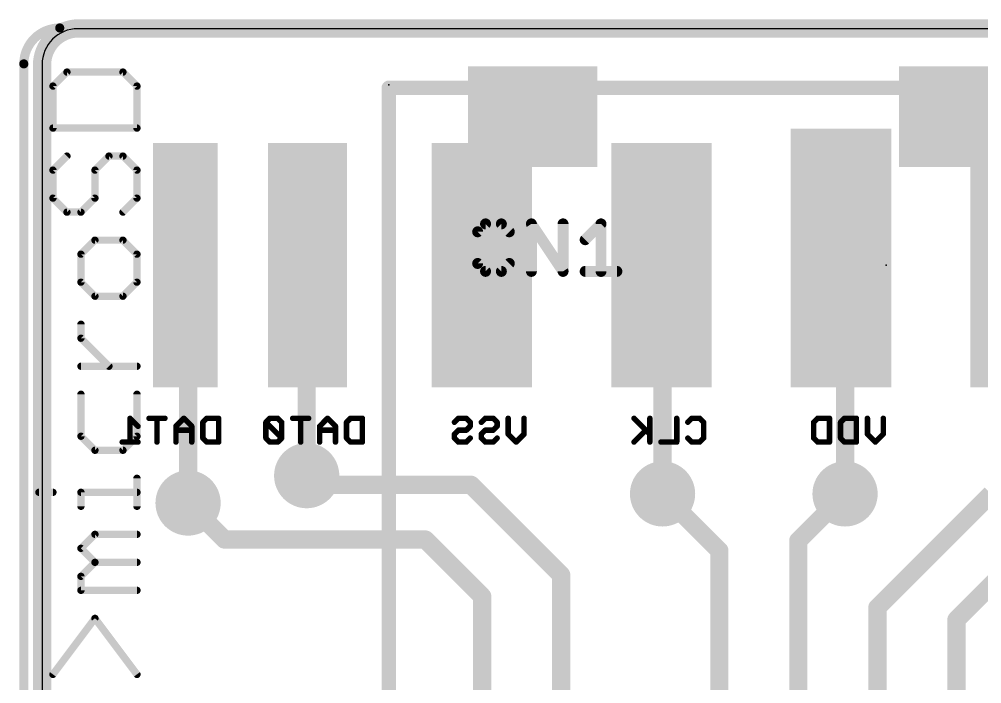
# Model space of a CAD drawing. Extents: x -0.1 to 24.1, y -0.3 to 31.9.
# Drawn here: x -0.06 to 13.33, y 22.63 to 31.88 of the extents above; entities that cross this region are included whole.
import ezdxf

# ---------------------------------------------------------------- set-up
doc = ezdxf.new("R2010")
doc.units = 0
for name, color, linetype in [('1', 12, 'CONTINUOUS'), ('16', 132, 'CONTINUOUS'), ('18', 110, 'CONTINUOUS'), ('20', 53, 'CONTINUOUS'), ('21', 253, 'CONTINUOUS'), ('23', 53, 'CONTINUOUS'), ('24', 53, 'CONTINUOUS'), ('25', 253, 'CONTINUOUS'), ('51', 253, 'CONTINUOUS'), ('52', 253, 'CONTINUOUS')]:
    doc.layers.add(name, color=color, linetype=linetype)

# ---------------------------------------------------------------- blocks, each defined once
blk = doc.blocks.new('RECT')
blk.add_solid([(-0.5, -0.5), (0.5, -0.5), (-0.5, 0.5), (0.5, 0.5)])
blk = doc.blocks.new('ROUNDV')
at = {"const_width": 0.5}
blk.add_lwpolyline([(0, -0.25, 1), (0, 0.25, 1), (0, -0.25)], format="xyb", dxfattribs=at)

msp = doc.modelspace()

# ---------------------------------------------------------------- linework, layer by layer
at = {"layer": '1', "const_width": 0.254}
for points in [[(4.064, 25.4), (3.937, 25.527)], [(6.223, 25.4), (4.064, 25.4)], [(7.48, 24.143), (6.223, 25.4)], [(9.68, 24.483), (8.89, 25.273)], [(10.78, 24.623), (11.43, 25.273)], [(11.88, 23.691), (13.462, 25.273)], [(2.794, 24.638), (2.286, 25.146)], [(5.588, 24.638), (2.794, 24.638)], [(6.38, 23.846), (5.588, 24.638)], [(10.78, 19.9226), (10.78, 24.623)], [(9.68, 20.3226), (9.68, 24.483)], [(12.98, 23.521), (13.716, 24.257)], [(7.48, 20.3226), (7.48, 24.143)], [(6.38, 20.3226), (6.38, 23.846)], [(11.88, 20.3226), (11.88, 23.691)], [(12.98, 20.7226), (12.98, 23.521)]]:
    msp.add_lwpolyline(points, dxfattribs=at)
at = {"layer": '1', "const_width": 0.127}
for points in [[(3.9819, 25.5719, 1), (3.8921, 25.4821)], [(4.064, 25.4635, 1), (4.064, 25.3365)], [(4.0191, 25.3551, 1), (4.1089, 25.4449)], [(6.2679, 25.4449, 1), (6.1781, 25.3551)], [(6.223, 25.3365, 1), (6.223, 25.4635)], [(8.9349, 25.3179, 1), (8.8451, 25.2281)], [(11.4749, 25.2281, 1), (11.3851, 25.3179)], [(2.3309, 25.1909, 1), (2.2411, 25.1011)], [(2.794, 24.7015, 1), (2.794, 24.5745)], [(2.7491, 24.5931, 1), (2.8389, 24.6829)], [(5.6329, 24.6829, 1), (5.5431, 24.5931)], [(5.588, 24.5745, 1), (5.588, 24.7015)], [(10.8435, 24.623, 1), (10.7165, 24.623)], [(10.7351, 24.6679, 1), (10.8249, 24.5781)], [(9.7435, 24.483, 1), (9.6165, 24.483)], [(9.6351, 24.4381, 1), (9.7249, 24.5279)], [(7.5435, 24.143, 1), (7.4165, 24.143)], [(7.4351, 24.0981, 1), (7.5249, 24.1879)], [(6.4435, 23.846, 1), (6.3165, 23.846)], [(6.3351, 23.8011, 1), (6.4249, 23.8909)], [(11.9435, 23.691, 1), (11.8165, 23.691)], [(11.8351, 23.7359, 1), (11.9249, 23.6461)], [(13.0435, 23.521, 1), (12.9165, 23.521)], [(12.9351, 23.5659, 1), (13.0249, 23.4761)]]:
    msp.add_lwpolyline(points, format="xyb", dxfattribs=at)
at = {"layer": '16'}
for points, const_width in [([(0.762, 31.75, 0.4142), (0.254, 31.242)], 0.254), ([(0.762, 31.8135, 1), (0.762, 31.6865)], 0.127), ([(0.762, 31.6865, 1), (0.762, 31.8135)], 0.127), ([(0.3175, 31.242, 1), (0.1905, 31.242)], 0.127), ([(0.1905, 31.242, 1), (0.3175, 31.242)], 0.127), ([(11.4199, 28.6009, 1), (11.3301, 28.5111)], 0.127), ([(2.2949, 28.5009, 1), (2.2051, 28.4111)], 0.127), ([(2.3495, 28.42, 1), (2.2225, 28.42)], 0.127), ([(4.0005, 28.443, 1), (3.8735, 28.443)], 0.127), ([(3.8921, 28.4879, 1), (3.9819, 28.3981)], 0.127), ([(3.9949, 28.4111, 1), (3.9051, 28.5009)], 0.127), ([(8.9199, 28.5009, 1), (8.8301, 28.4111)], 0.127), ([(8.9535, 28.441, 1), (8.8265, 28.441)], 0.127), ([(8.8451, 28.3961, 1), (8.9349, 28.4859)], 0.127), ([(11.4935, 28.501, 1), (11.3665, 28.501)], 0.127), ([(11.3851, 28.4561, 1), (11.4749, 28.5459)], 0.127), ([(2.2411, 28.3751, 1), (2.3309, 28.4649)], 0.127), ([(3.8735, 25.527, 1), (4.0005, 25.527)], 0.127), ([(8.8265, 25.273, 1), (8.9535, 25.273)], 0.127), ([(11.3665, 25.273, 1), (11.4935, 25.273)], 0.127), ([(2.2225, 25.146, 1), (2.3495, 25.146)], 0.127)]:
    msp.add_lwpolyline(points, format="xyb", dxfattribs=dict(at, const_width=const_width))
at = {"layer": '16', "const_width": 0.254}
for points in [[(20.066, 31.75), (0.762, 31.75)], [(0.254, 31.242), (0.254, 15.113)], [(11.43, 28.501), (11.375, 28.556)], [(2.286, 28.42), (2.25, 28.456)], [(2.286, 25.146), (2.286, 28.42)], [(3.937, 28.443), (3.95, 28.456)], [(3.937, 25.527), (3.937, 28.443)], [(8.89, 28.441), (8.875, 28.456)], [(8.89, 25.273), (8.89, 28.441)], [(11.43, 25.273), (11.43, 28.501)]]:
    msp.add_lwpolyline(points, dxfattribs=at)
at = {"layer": '20'}
for p, q in [((20, 31.746), (0.754, 31.746)), ((0.254, 31.246), (0.254, 15.0586))]:
    msp.add_line(p, q, dxfattribs=at)
msp.add_arc((0.754, 31.246), 0.5, 90, 180, dxfattribs=at)
at = {"layer": '21'}
for points, const_width in [([(0.6003, 31.1421), (0.4054, 30.9472)], 0.1016), ([(1.3799, 31.1421), (0.6003, 31.1421)], 0.1016), ([(1.5748, 30.9472), (1.3799, 31.1421)], 0.1016), ([(0.4054, 30.9472), (0.4054, 30.3625)], 0.1016), ([(1.5748, 30.3625), (1.5748, 30.9472)], 0.1016), ([(5.08, 30.9226), (5.08, 19.0626)], 0.2032), ([(5.872, 30.9226), (5.08, 30.9226)], 0.2032), ([(11.714, 30.9226), (8.382, 30.9226)], 0.2032), ([(0.4054, 30.3625), (1.5748, 30.3625)], 0.1016), ([(0.6003, 29.9727), (0.4054, 29.7778)], 0.1016), ([(0.9901, 29.7778), (1.185, 29.9727)], 0.1016), ([(1.185, 29.9727), (1.3799, 29.9727)], 0.1016), ([(1.3799, 29.9727), (1.5748, 29.7778)], 0.1016), ([(0.4054, 29.7778), (0.4054, 29.388)], 0.1016), ([(0.9901, 29.388), (0.9901, 29.7778)], 0.1016), ([(1.5748, 29.7778), (1.5748, 29.388)], 0.1016), ([(0.4054, 29.388), (0.6003, 29.1931)], 0.1016), ([(0.7952, 29.1931), (0.9901, 29.388)], 0.1016), ([(1.5748, 29.388), (1.3799, 29.1931)], 0.1016), ([(0.6003, 29.1931), (0.7952, 29.1931)], 0.1016), ([(0.9901, 28.8033), (0.7952, 28.6084)], 0.1016), ([(1.3799, 28.8033), (0.9901, 28.8033)], 0.1016), ([(1.5748, 28.6084), (1.3799, 28.8033)], 0.1016), ([(0.7952, 28.6084), (0.7952, 28.2186)], 0.1016), ([(1.5748, 28.2186), (1.5748, 28.6084)], 0.1016), ([(0.7952, 28.2186), (0.9901, 28.0237)], 0.1016), ([(1.3799, 28.0237), (1.5748, 28.2186)], 0.1016), ([(0.9901, 28.0237), (1.3799, 28.0237)], 0.1016), ([(0.7952, 27.439), (0.7952, 27.6339)], 0.1016), ([(1.185, 27.0492), (0.7952, 27.439)], 0.1016), ([(1.5748, 27.0492), (0.7952, 27.0492)], 0.1016), ([(0.7952, 26.6594), (0.7952, 26.0747)], 0.1016), ([(1.5748, 26.0747), (1.5748, 26.6594)], 0.1016), ([(0.7952, 26.0747), (0.9901, 25.8798)], 0.1016), ([(1.3799, 25.8798), (1.5748, 26.0747)], 0.1016), ([(0.9901, 25.8798), (1.3799, 25.8798)], 0.1016), ([(1.5748, 25.1002), (1.5748, 25.49)], 0.1016), ([(0.2105, 25.2951), (0.4054, 25.2951)], 0.1016), ([(0.7952, 25.1002), (0.7952, 25.2951)], 0.1016), ([(0.7952, 25.2951), (1.5748, 25.2951)], 0.1016), ([(0.7952, 24.5155), (0.9901, 24.7104)], 0.1016), ([(0.9901, 24.7104), (1.5748, 24.7104)], 0.1016), ([(0.9901, 24.3206), (0.7952, 24.5155)], 0.1016), ([(0.7952, 24.1257), (0.9901, 24.3206)], 0.1016), ([(0.9901, 24.3206), (1.5748, 24.3206)], 0.1016), ([(0.7952, 23.9308), (0.7952, 24.1257)], 0.1016), ([(1.5748, 23.9308), (0.7952, 23.9308)], 0.1016), ([(0.4054, 22.7614), (0.9901, 23.541)], 0.1016), ([(0.9901, 23.541), (1.5748, 22.7614)], 0.1016)]:
    msp.add_lwpolyline(points, dxfattribs=dict(at, const_width=const_width))
for points, const_width in [([(0.6003, 31.1675, 1), (0.6003, 31.1167)], 0.0508), ([(0.6183, 31.1241, 1), (0.5823, 31.16)], 0.0508), ([(1.3979, 31.16, 1), (1.3619, 31.1241)], 0.0508), ([(1.3799, 31.1167, 1), (1.3799, 31.1675)], 0.0508), ([(0.4308, 30.9472, 1), (0.38, 30.9472)], 0.0508), ([(0.3874, 30.9651, 1), (0.4234, 30.9292)], 0.0508), ([(1.6002, 30.9472, 1), (1.5494, 30.9472)], 0.0508), ([(1.5568, 30.9292, 1), (1.5928, 30.9651)], 0.0508), ([(5.1308, 30.9226, 1), (5.0292, 30.9226)], 0.1016), ([(5.08, 30.9734, 1), (5.08, 30.8718)], 0.1016), ([(5.872, 30.8718, 1), (5.872, 30.9734)], 0.1016), ([(8.382, 30.9734, 1), (8.382, 30.8718)], 0.1016), ([(11.714, 30.8718, 1), (11.714, 30.9734)], 0.1016), ([(0.4054, 30.3879, 1), (0.4054, 30.3371)], 0.0508), ([(1.5748, 30.3371, 1), (1.5748, 30.3879)], 0.0508), ([(0.38, 30.3625, 1), (0.4308, 30.3625)], 0.0508), ([(1.5494, 30.3625, 1), (1.6002, 30.3625)], 0.0508), ([(0.6183, 29.9547, 1), (0.5823, 29.9906)], 0.0508), ([(1.185, 29.9981, 1), (1.185, 29.9473)], 0.0508), ([(1.203, 29.9547, 1), (1.167, 29.9906)], 0.0508), ([(1.3979, 29.9906, 1), (1.3619, 29.9547)], 0.0508), ([(1.3799, 29.9473, 1), (1.3799, 29.9981)], 0.0508), ([(0.4308, 29.7778, 1), (0.38, 29.7778)], 0.0508), ([(0.3874, 29.7957, 1), (0.4234, 29.7598)], 0.0508), ([(1.0155, 29.7778, 1), (0.9647, 29.7778)], 0.0508), ([(0.9721, 29.7957, 1), (1.0081, 29.7598)], 0.0508), ([(1.6002, 29.7778, 1), (1.5494, 29.7778)], 0.0508), ([(1.5568, 29.7598, 1), (1.5928, 29.7957)], 0.0508), ([(0.4234, 29.4059, 1), (0.3874, 29.37)], 0.0508), ([(0.38, 29.388, 1), (0.4308, 29.388)], 0.0508), ([(0.9647, 29.388, 1), (1.0155, 29.388)], 0.0508), ([(1.0081, 29.37, 1), (0.9721, 29.4059)], 0.0508), ([(1.5494, 29.388, 1), (1.6002, 29.388)], 0.0508), ([(1.5928, 29.37, 1), (1.5568, 29.4059)], 0.0508), ([(0.6003, 29.2185, 1), (0.6003, 29.1677)], 0.0508), ([(0.5823, 29.1751, 1), (0.6183, 29.211)], 0.0508), ([(0.7772, 29.211, 1), (0.8132, 29.1751)], 0.0508), ([(0.7952, 29.1677, 1), (0.7952, 29.2185)], 0.0508), ([(1.3619, 29.211, 1), (1.3979, 29.1751)], 0.0508), ([(0.9901, 28.8287, 1), (0.9901, 28.7779)], 0.0508), ([(1.0081, 28.7853, 1), (0.9721, 28.8212)], 0.0508), ([(1.3979, 28.8212, 1), (1.3619, 28.7853)], 0.0508), ([(1.3799, 28.7779, 1), (1.3799, 28.8287)], 0.0508), ([(0.8206, 28.6084, 1), (0.7698, 28.6084)], 0.0508), ([(0.7772, 28.6263, 1), (0.8132, 28.5904)], 0.0508), ([(1.6002, 28.6084, 1), (1.5494, 28.6084)], 0.0508), ([(1.5568, 28.5904, 1), (1.5928, 28.6263)], 0.0508), ([(0.8132, 28.2365, 1), (0.7772, 28.2006)], 0.0508), ([(1.5928, 28.2006, 1), (1.5568, 28.2365)], 0.0508), ([(0.7698, 28.2186, 1), (0.8206, 28.2186)], 0.0508), ([(1.5494, 28.2186, 1), (1.6002, 28.2186)], 0.0508), ([(0.9901, 28.0491, 1), (0.9901, 27.9983)], 0.0508), ([(0.9721, 28.0057, 1), (1.0081, 28.0416)], 0.0508), ([(1.3619, 28.0416, 1), (1.3979, 28.0057)], 0.0508), ([(1.3799, 27.9983, 1), (1.3799, 28.0491)], 0.0508), ([(0.8206, 27.6339, 1), (0.7698, 27.6339)], 0.0508), ([(0.8132, 27.4569, 1), (0.7772, 27.421)], 0.0508), ([(0.7698, 27.439, 1), (0.8206, 27.439)], 0.0508), ([(0.7952, 27.0746, 1), (0.7952, 27.0238)], 0.0508), ([(1.167, 27.0312, 1), (1.203, 27.0671)], 0.0508), ([(1.5748, 27.0238, 1), (1.5748, 27.0746)], 0.0508), ([(0.8206, 26.6594, 1), (0.7698, 26.6594)], 0.0508), ([(1.6002, 26.6594, 1), (1.5494, 26.6594)], 0.0508), ([(0.8132, 26.0926, 1), (0.7772, 26.0567)], 0.0508), ([(1.5928, 26.0567, 1), (1.5568, 26.0926)], 0.0508), ([(0.7698, 26.0747, 1), (0.8206, 26.0747)], 0.0508), ([(1.5494, 26.0747, 1), (1.6002, 26.0747)], 0.0508), ([(0.9901, 25.9052, 1), (0.9901, 25.8544)], 0.0508), ([(0.9721, 25.8618, 1), (1.0081, 25.8977)], 0.0508), ([(1.3619, 25.8977, 1), (1.3979, 25.8618)], 0.0508), ([(1.3799, 25.8544, 1), (1.3799, 25.9052)], 0.0508), ([(1.6002, 25.49, 1), (1.5494, 25.49)], 0.0508), ([(0.2105, 25.3205, 1), (0.2105, 25.2697)], 0.0508), ([(0.4054, 25.2697, 1), (0.4054, 25.3205)], 0.0508), ([(0.8206, 25.2951, 1), (0.7698, 25.2951)], 0.0508), ([(0.7952, 25.3205, 1), (0.7952, 25.2697)], 0.0508), ([(1.5748, 25.2697, 1), (1.5748, 25.3205)], 0.0508), ([(0.7698, 25.1002, 1), (0.8206, 25.1002)], 0.0508), ([(1.5494, 25.1002, 1), (1.6002, 25.1002)], 0.0508), ([(0.9901, 24.7358, 1), (0.9901, 24.685)], 0.0508), ([(1.0081, 24.6924, 1), (0.9721, 24.7283)], 0.0508), ([(1.5748, 24.685, 1), (1.5748, 24.7358)], 0.0508), ([(0.8132, 24.5334, 1), (0.7772, 24.4975)], 0.0508), ([(0.7772, 24.5334, 1), (0.8132, 24.4975)], 0.0508), ([(0.9901, 24.346, 1), (0.9901, 24.2952)], 0.0508), ([(1.0081, 24.3026, 1), (0.9721, 24.3385)], 0.0508), ([(0.9721, 24.3026, 1), (1.0081, 24.3385)], 0.0508), ([(1.5748, 24.2952, 1), (1.5748, 24.346)], 0.0508), ([(0.8206, 24.1257, 1), (0.7698, 24.1257)], 0.0508), ([(0.7772, 24.1436, 1), (0.8132, 24.1077)], 0.0508), ([(0.7952, 23.9562, 1), (0.7952, 23.9054)], 0.0508), ([(1.5748, 23.9054, 1), (1.5748, 23.9562)], 0.0508), ([(0.7698, 23.9308, 1), (0.8206, 23.9308)], 0.0508), ([(1.0104, 23.5562, 1), (0.9698, 23.5257)], 0.0508), ([(1.0104, 23.5257, 1), (0.9698, 23.5562)], 0.0508), ([(0.3851, 22.7766, 1), (0.4257, 22.7462)], 0.0508), ([(1.5545, 22.7462, 1), (1.5951, 22.7766)], 0.0508)]:
    msp.add_lwpolyline(points, format="xyb", dxfattribs=dict(at, const_width=const_width))
at = {"layer": '23'}
msp.add_point((5.08, 30.9626), dxfattribs=at)
at = {"layer": '24'}
msp.add_point((12, 28.456), dxfattribs=at)
at = {"layer": '25', "const_width": 0.1524}
for points in [[(6.4264, 29.0298), (6.3162, 28.9196)], [(6.6467, 29.0298), (6.4264, 29.0298)], [(6.7568, 28.9196), (6.6467, 29.0298)], [(7.0646, 28.3688), (7.0646, 29.0298)], [(7.0646, 29.0298), (7.5053, 28.3688)], [(7.5053, 28.3688), (7.5053, 29.0298)], [(7.813, 28.8094), (8.0334, 29.0298)], [(8.0334, 29.0298), (8.0334, 28.3688)], [(6.3162, 28.9196), (6.3162, 28.479)], [(6.3162, 28.479), (6.4264, 28.3688)], [(6.6467, 28.3688), (6.7568, 28.479)], [(6.4264, 28.3688), (6.6467, 28.3688)], [(7.813, 28.3688), (8.2537, 28.3688)]]:
    msp.add_lwpolyline(points, dxfattribs=at)
at = {"layer": '25', "const_width": 0.0762}
for points in [[(6.4264, 29.0679, 1), (6.4264, 28.9917)], [(6.4533, 29.0028, 1), (6.3994, 29.0567)], [(6.6736, 29.0567, 1), (6.6197, 29.0028)], [(6.6467, 28.9917, 1), (6.6467, 29.0679)], [(7.1027, 29.0298, 1), (7.0265, 29.0298)], [(7.0963, 29.0509, 1), (7.0329, 29.0086)], [(7.5434, 29.0298, 1), (7.4672, 29.0298)], [(8.0715, 29.0298, 1), (7.9953, 29.0298)], [(8.0603, 29.0028, 1), (8.0064, 29.0567)], [(6.3543, 28.9196, 1), (6.2781, 28.9196)], [(6.2893, 28.9465, 1), (6.3431, 28.8927)], [(6.7299, 28.8927, 1), (6.7838, 28.9465)], [(7.7861, 28.8364, 1), (7.84, 28.7825)], [(6.3431, 28.5059, 1), (6.2893, 28.452)], [(6.7838, 28.452, 1), (6.7299, 28.5059)], [(6.2781, 28.479, 1), (6.3543, 28.479)], [(6.4264, 28.4069, 1), (6.4264, 28.3307)], [(6.3994, 28.3419, 1), (6.4533, 28.3957)], [(6.6197, 28.3957, 1), (6.6736, 28.3419)], [(6.6467, 28.3307, 1), (6.6467, 28.4069)], [(7.0265, 28.3688, 1), (7.1027, 28.3688)], [(7.4672, 28.3688, 1), (7.5434, 28.3688)], [(7.4736, 28.3477, 1), (7.537, 28.3899)], [(7.813, 28.4069, 1), (7.813, 28.3307)], [(7.9953, 28.3688, 1), (8.0715, 28.3688)], [(8.2537, 28.3307, 1), (8.2537, 28.4069)]]:
    msp.add_lwpolyline(points, format="xyb", dxfattribs=at)
at = {"layer": '51', "const_width": 0.2032}
msp.add_lwpolyline([(19.08, 30.9226), (5.08, 30.9226)], dxfattribs=at)
at = {"layer": '51', "const_width": 0.1016}
msp.add_lwpolyline([(5.08, 30.9734, 1), (5.08, 30.8718)], format="xyb", dxfattribs=at)
at = {"layer": '52'}
for points, const_width in [([(0.5, 31.756, 0.4142), (0, 31.256)], 0.127), ([(0.5, 31.7877, 1), (0.5, 31.7243)], 0.0635), ([(0.5, 31.7243, 1), (0.5, 31.7877)], 0.0635), ([(0.0318, 31.256, 1), (-0.0318, 31.256)], 0.0635), ([(-0.0318, 31.256, 1), (0.0318, 31.256)], 0.0635), ([(1.4926, 26.3381, 1), (1.4657, 26.3111)], 0.0381), ([(1.4982, 26.3246, 1), (1.4601, 26.3246)], 0.0381), ([(1.7432, 26.3436, 1), (1.7432, 26.3055)], 0.0381), ([(1.8724, 26.3246, 1), (1.8343, 26.3246)], 0.0381), ([(1.9635, 26.3055, 1), (1.9635, 26.3436)], 0.0381), ([(2.241, 26.3381, 1), (2.2141, 26.3111)], 0.0381), ([(2.241, 26.3111, 1), (2.2141, 26.3381)], 0.0381), ([(2.5106, 26.2695, 1), (2.4725, 26.2695)], 0.0381), ([(2.4781, 26.283, 1), (2.5051, 26.256)], 0.0381), ([(2.5467, 26.3436, 1), (2.5467, 26.3055)], 0.0381), ([(2.5601, 26.3111, 1), (2.5332, 26.3381)], 0.0381), ([(2.7309, 26.3246, 1), (2.6928, 26.3246)], 0.0381), ([(2.7119, 26.3055, 1), (2.7119, 26.3436)], 0.0381), ([(3.388, 26.2695, 1), (3.3499, 26.2695)], 0.0381), ([(3.3824, 26.283, 1), (3.3555, 26.256)], 0.0381), ([(3.3555, 26.283, 1), (3.3824, 26.256)], 0.0381), ([(3.424, 26.3436, 1), (3.424, 26.3055)], 0.0381), ([(3.4375, 26.3111, 1), (3.4106, 26.3381)], 0.0381), ([(3.5477, 26.3381, 1), (3.5207, 26.3111)], 0.0381), ([(3.5342, 26.3055, 1), (3.5342, 26.3436)], 0.0381), ([(3.6083, 26.2695, 1), (3.5702, 26.2695)], 0.0381), ([(3.5758, 26.256, 1), (3.6028, 26.283)], 0.0381), ([(3.7432, 26.3436, 1), (3.7432, 26.3055)], 0.0381), ([(3.8724, 26.3246, 1), (3.8343, 26.3246)], 0.0381), ([(3.9635, 26.3055, 1), (3.9635, 26.3436)], 0.0381), ([(4.241, 26.3381, 1), (4.2141, 26.3111)], 0.0381), ([(4.241, 26.3111, 1), (4.2141, 26.3381)], 0.0381), ([(4.5106, 26.2695, 1), (4.4725, 26.2695)], 0.0381), ([(4.4781, 26.283, 1), (4.5051, 26.256)], 0.0381), ([(4.5467, 26.3436, 1), (4.5467, 26.3055)], 0.0381), ([(4.5601, 26.3111, 1), (4.5332, 26.3381)], 0.0381), ([(4.7309, 26.3246, 1), (4.6928, 26.3246)], 0.0381), ([(4.7119, 26.3055, 1), (4.7119, 26.3436)], 0.0381), ([(5.9797, 26.283, 1), (6.0066, 26.256)], 0.0381), ([(6.0482, 26.3436, 1), (6.0482, 26.3055)], 0.0381), ([(6.0617, 26.3111, 1), (6.0348, 26.3381)], 0.0381), ([(6.1719, 26.3381, 1), (6.1449, 26.3111)], 0.0381), ([(6.1584, 26.3055, 1), (6.1584, 26.3436)], 0.0381), ([(6.2325, 26.2695, 1), (6.1944, 26.2695)], 0.0381), ([(6.2, 26.256, 1), (6.227, 26.283)], 0.0381), ([(6.3539, 26.283, 1), (6.3808, 26.256)], 0.0381), ([(6.4225, 26.3436, 1), (6.4225, 26.3055)], 0.0381), ([(6.4359, 26.3111, 1), (6.409, 26.3381)], 0.0381), ([(6.5461, 26.3381, 1), (6.5191, 26.3111)], 0.0381), ([(6.5326, 26.3055, 1), (6.5326, 26.3436)], 0.0381), ([(6.6067, 26.2695, 1), (6.5686, 26.2695)], 0.0381), ([(6.5742, 26.256, 1), (6.6012, 26.283)], 0.0381), ([(6.7606, 26.3246, 1), (6.7225, 26.3246)], 0.0381), ([(6.9809, 26.3246, 1), (6.9428, 26.3246)], 0.0381), ([(8.5066, 26.3381, 1), (8.4797, 26.3111)], 0.0381), ([(8.7325, 26.3246, 1), (8.6944, 26.3246)], 0.0381), ([(9.1067, 26.3246, 1), (9.0686, 26.3246)], 0.0381), ([(9.2281, 26.283, 1), (9.2551, 26.256)], 0.0381), ([(9.2967, 26.3436, 1), (9.2967, 26.3055)], 0.0381), ([(9.3101, 26.3111, 1), (9.2832, 26.3381)], 0.0381), ([(9.4203, 26.3381, 1), (9.3934, 26.3111)], 0.0381), ([(9.4068, 26.3055, 1), (9.4068, 26.3436)], 0.0381), ([(9.4809, 26.2695, 1), (9.4428, 26.2695)], 0.0381), ([(9.4484, 26.256, 1), (9.4754, 26.283)], 0.0381), ([(11.0122, 26.2695, 1), (10.9741, 26.2695)], 0.0381), ([(10.9797, 26.283, 1), (11.0066, 26.256)], 0.0381), ([(11.0482, 26.3436, 1), (11.0482, 26.3055)], 0.0381), ([(11.0617, 26.3111, 1), (11.0348, 26.3381)], 0.0381), ([(11.2325, 26.3246, 1), (11.1944, 26.3246)], 0.0381), ([(11.2135, 26.3055, 1), (11.2135, 26.3436)], 0.0381), ([(11.3539, 26.283, 1), (11.3808, 26.256)], 0.0381), ([(11.3864, 26.2695, 1), (11.3483, 26.2695)], 0.0381), ([(11.4225, 26.3436, 1), (11.4225, 26.3055)], 0.0381), ([(11.4359, 26.3111, 1), (11.409, 26.3381)], 0.0381), ([(11.6067, 26.3246, 1), (11.5686, 26.3246)], 0.0381), ([(11.5877, 26.3055, 1), (11.5877, 26.3436)], 0.0381), ([(11.7606, 26.3246, 1), (11.7225, 26.3246)], 0.0381), ([(11.9809, 26.3246, 1), (11.9428, 26.3246)], 0.0381), ([(1.5758, 26.2009, 1), (1.6028, 26.2279)], 0.0381), ([(2.1039, 26.2279, 1), (2.1308, 26.2009)], 0.0381), ([(2.1364, 26.2144, 1), (2.0983, 26.2144)], 0.0381), ([(2.1174, 26.1784, 1), (2.1174, 26.1403)], 0.0381), ([(2.3567, 26.2144, 1), (2.3186, 26.2144)], 0.0381), ([(2.3242, 26.2009, 1), (2.3512, 26.2279)], 0.0381), ([(2.3377, 26.1403, 1), (2.3377, 26.1784)], 0.0381), ([(4.1039, 26.2279, 1), (4.1308, 26.2009)], 0.0381), ([(4.1364, 26.2144, 1), (4.0983, 26.2144)], 0.0381), ([(4.1174, 26.1784, 1), (4.1174, 26.1403)], 0.0381), ([(4.3567, 26.2144, 1), (4.3186, 26.2144)], 0.0381), ([(4.3242, 26.2009, 1), (4.3512, 26.2279)], 0.0381), ([(4.3377, 26.1403, 1), (4.3377, 26.1784)], 0.0381), ([(6.0122, 26.1043, 1), (5.9741, 26.1043)], 0.0381), ([(5.9797, 26.1177, 1), (6.0066, 26.0908)], 0.0381), ([(6.0482, 26.1784, 1), (6.0482, 26.1403)], 0.0381), ([(6.0617, 26.1459, 1), (6.0348, 26.1728)], 0.0381), ([(6.1449, 26.1728, 1), (6.1719, 26.1459)], 0.0381), ([(6.1584, 26.1403, 1), (6.1584, 26.1784)], 0.0381), ([(6.1944, 26.2144, 1), (6.2325, 26.2144)], 0.0381), ([(6.227, 26.2009, 1), (6.2, 26.2279)], 0.0381), ([(6.3864, 26.1043, 1), (6.3483, 26.1043)], 0.0381), ([(6.3539, 26.1177, 1), (6.3808, 26.0908)], 0.0381), ([(6.4225, 26.1784, 1), (6.4225, 26.1403)], 0.0381), ([(6.4359, 26.1459, 1), (6.409, 26.1728)], 0.0381), ([(6.5191, 26.1728, 1), (6.5461, 26.1459)], 0.0381), ([(6.5326, 26.1403, 1), (6.5326, 26.1784)], 0.0381), ([(6.5686, 26.2144, 1), (6.6067, 26.2144)], 0.0381), ([(6.6012, 26.2009, 1), (6.5742, 26.2279)], 0.0381), ([(6.7551, 26.1177, 1), (6.7281, 26.0908)], 0.0381), ([(6.7225, 26.1043, 1), (6.7606, 26.1043)], 0.0381), ([(6.9428, 26.1043, 1), (6.9809, 26.1043)], 0.0381), ([(6.9754, 26.0908, 1), (6.9484, 26.1177)], 0.0381), ([(8.6719, 26.1459, 1), (8.6449, 26.1728)], 0.0381), ([(8.7, 26.0908, 1), (8.727, 26.1177)], 0.0381), ([(11.7551, 26.1177, 1), (11.7281, 26.0908)], 0.0381), ([(11.7225, 26.1043, 1), (11.7606, 26.1043)], 0.0381), ([(11.9428, 26.1043, 1), (11.9809, 26.1043)], 0.0381), ([(11.9754, 26.0908, 1), (11.9484, 26.1177)], 0.0381), ([(1.369, 26.0131, 1), (1.369, 25.975)], 0.0381), ([(1.4601, 25.9941, 1), (1.4982, 25.9941)], 0.0381), ([(1.5893, 25.975, 1), (1.5893, 26.0131)], 0.0381), ([(1.8343, 25.9941, 1), (1.8724, 25.9941)], 0.0381), ([(2.0983, 25.9941, 1), (2.1364, 25.9941)], 0.0381), ([(2.3186, 25.9941, 1), (2.3567, 25.9941)], 0.0381), ([(2.5051, 26.0626, 1), (2.4781, 26.0357)], 0.0381), ([(2.4725, 26.0492, 1), (2.5106, 26.0492)], 0.0381), ([(2.5467, 26.0131, 1), (2.5467, 25.975)], 0.0381), ([(2.5332, 25.9806, 1), (2.5601, 26.0076)], 0.0381), ([(2.6928, 25.9941, 1), (2.7309, 25.9941)], 0.0381), ([(2.7119, 25.975, 1), (2.7119, 26.0131)], 0.0381), ([(3.3499, 26.0492, 1), (3.388, 26.0492)], 0.0381), ([(3.3824, 26.0626, 1), (3.3555, 26.0357)], 0.0381), ([(3.424, 26.0131, 1), (3.424, 25.975)], 0.0381), ([(3.4106, 25.9806, 1), (3.4375, 26.0076)], 0.0381), ([(3.5207, 26.0076, 1), (3.5477, 25.9806)], 0.0381), ([(3.5342, 25.975, 1), (3.5342, 26.0131)], 0.0381), ([(3.5702, 26.0492, 1), (3.6083, 26.0492)], 0.0381), ([(3.5758, 26.0357, 1), (3.6028, 26.0626)], 0.0381), ([(3.6028, 26.0357, 1), (3.5758, 26.0626)], 0.0381), ([(3.8343, 25.9941, 1), (3.8724, 25.9941)], 0.0381), ([(4.0983, 25.9941, 1), (4.1364, 25.9941)], 0.0381), ([(4.3186, 25.9941, 1), (4.3567, 25.9941)], 0.0381), ([(4.5051, 26.0626, 1), (4.4781, 26.0357)], 0.0381), ([(4.4725, 26.0492, 1), (4.5106, 26.0492)], 0.0381), ([(4.5467, 26.0131, 1), (4.5467, 25.975)], 0.0381), ([(4.5332, 25.9806, 1), (4.5601, 26.0076)], 0.0381), ([(4.6928, 25.9941, 1), (4.7309, 25.9941)], 0.0381), ([(4.7119, 25.975, 1), (4.7119, 26.0131)], 0.0381), ([(5.9741, 26.0492, 1), (6.0122, 26.0492)], 0.0381), ([(6.0066, 26.0626, 1), (5.9797, 26.0357)], 0.0381), ([(6.0482, 26.0131, 1), (6.0482, 25.975)], 0.0381), ([(6.0348, 25.9806, 1), (6.0617, 26.0076)], 0.0381), ([(6.1449, 26.0076, 1), (6.1719, 25.9806)], 0.0381), ([(6.1584, 25.975, 1), (6.1584, 26.0131)], 0.0381), ([(6.227, 26.0357, 1), (6.2, 26.0626)], 0.0381), ([(6.3808, 26.0626, 1), (6.3539, 26.0357)], 0.0381), ([(6.3483, 26.0492, 1), (6.3864, 26.0492)], 0.0381), ([(6.4225, 26.0131, 1), (6.4225, 25.975)], 0.0381), ([(6.409, 25.9806, 1), (6.4359, 26.0076)], 0.0381), ([(6.5191, 26.0076, 1), (6.5461, 25.9806)], 0.0381), ([(6.5326, 25.975, 1), (6.5326, 26.0131)], 0.0381), ([(6.6012, 26.0357, 1), (6.5742, 26.0626)], 0.0381), ([(6.8383, 26.0076, 1), (6.8652, 25.9806)], 0.0381), ([(6.8383, 25.9806, 1), (6.8652, 26.0076)], 0.0381), ([(8.4797, 26.0076, 1), (8.5066, 25.9806)], 0.0381), ([(8.6944, 25.9941, 1), (8.7325, 25.9941)], 0.0381), ([(8.8674, 26.0131, 1), (8.8674, 25.975)], 0.0381), ([(9.0686, 25.9941, 1), (9.1067, 25.9941)], 0.0381), ([(9.0877, 25.975, 1), (9.0877, 26.0131)], 0.0381), ([(9.2551, 26.0626, 1), (9.2281, 26.0357)], 0.0381), ([(9.2967, 26.0131, 1), (9.2967, 25.975)], 0.0381), ([(9.2832, 25.9806, 1), (9.3101, 26.0076)], 0.0381), ([(9.3934, 26.0076, 1), (9.4203, 25.9806)], 0.0381), ([(9.4068, 25.975, 1), (9.4068, 26.0131)], 0.0381), ([(9.4428, 26.0492, 1), (9.4809, 26.0492)], 0.0381), ([(9.4754, 26.0357, 1), (9.4484, 26.0626)], 0.0381), ([(10.9741, 26.0492, 1), (11.0122, 26.0492)], 0.0381), ([(11.0066, 26.0626, 1), (10.9797, 26.0357)], 0.0381), ([(11.0482, 26.0131, 1), (11.0482, 25.975)], 0.0381), ([(11.0348, 25.9806, 1), (11.0617, 26.0076)], 0.0381), ([(11.1944, 25.9941, 1), (11.2325, 25.9941)], 0.0381), ([(11.2135, 25.975, 1), (11.2135, 26.0131)], 0.0381), ([(11.3808, 26.0626, 1), (11.3539, 26.0357)], 0.0381), ([(11.3483, 26.0492, 1), (11.3864, 26.0492)], 0.0381), ([(11.4225, 26.0131, 1), (11.4225, 25.975)], 0.0381), ([(11.409, 25.9806, 1), (11.4359, 26.0076)], 0.0381), ([(11.5686, 25.9941, 1), (11.6067, 25.9941)], 0.0381), ([(11.5877, 25.975, 1), (11.5877, 26.0131)], 0.0381), ([(11.8383, 26.0076, 1), (11.8652, 25.9806)], 0.0381), ([(11.8383, 25.9806, 1), (11.8652, 26.0076)], 0.0381)]:
    msp.add_lwpolyline(points, format="xyb", dxfattribs=dict(at, const_width=const_width))
for points, const_width in [([(0.5, 31.756), (20, 31.756)], 0.127), ([(0, 0.256), (0, 31.256)], 0.127), ([(1.5893, 26.2144), (1.4791, 26.3246)], 0.0762), ([(1.4791, 26.3246), (1.4791, 25.9941)], 0.0762), ([(1.9635, 26.3246), (1.7432, 26.3246)], 0.0762), ([(1.8533, 25.9941), (1.8533, 26.3246)], 0.0762), ([(2.2275, 26.3246), (2.1174, 26.2144)], 0.0762), ([(2.3377, 26.2144), (2.2275, 26.3246)], 0.0762), ([(2.4916, 26.2695), (2.5467, 26.3246)], 0.0762), ([(2.4916, 26.0492), (2.4916, 26.2695)], 0.0762), ([(2.5467, 26.3246), (2.7119, 26.3246)], 0.0762), ([(2.7119, 26.3246), (2.7119, 25.9941)], 0.0762), ([(3.424, 26.3246), (3.369, 26.2695)], 0.0762), ([(3.369, 26.2695), (3.369, 26.0492)], 0.0762), ([(3.5893, 26.0492), (3.369, 26.2695)], 0.0762), ([(3.5342, 26.3246), (3.424, 26.3246)], 0.0762), ([(3.5893, 26.2695), (3.5342, 26.3246)], 0.0762), ([(3.5893, 26.0492), (3.5893, 26.2695)], 0.0762), ([(3.9635, 26.3246), (3.7432, 26.3246)], 0.0762), ([(3.8533, 25.9941), (3.8533, 26.3246)], 0.0762), ([(4.2275, 26.3246), (4.1174, 26.2144)], 0.0762), ([(4.3377, 26.2144), (4.2275, 26.3246)], 0.0762), ([(4.4916, 26.2695), (4.5467, 26.3246)], 0.0762), ([(4.4916, 26.0492), (4.4916, 26.2695)], 0.0762), ([(4.5467, 26.3246), (4.7119, 26.3246)], 0.0762), ([(4.7119, 26.3246), (4.7119, 25.9941)], 0.0762), ([(5.9932, 26.2695), (6.0482, 26.3246)], 0.0762), ([(6.0482, 26.3246), (6.1584, 26.3246)], 0.0762), ([(6.1584, 26.3246), (6.2135, 26.2695)], 0.0762), ([(6.2135, 26.2695), (6.2135, 26.2144)], 0.0762), ([(6.3674, 26.2695), (6.4225, 26.3246)], 0.0762), ([(6.4225, 26.3246), (6.5326, 26.3246)], 0.0762), ([(6.5326, 26.3246), (6.5877, 26.2695)], 0.0762), ([(6.5877, 26.2695), (6.5877, 26.2144)], 0.0762), ([(6.7416, 26.1043), (6.7416, 26.3246)], 0.0762), ([(6.9619, 26.3246), (6.9619, 26.1043)], 0.0762), ([(8.7135, 26.1043), (8.4932, 26.3246)], 0.0762), ([(8.7135, 26.3246), (8.7135, 25.9941)], 0.0762), ([(9.0877, 26.3246), (9.0877, 25.9941)], 0.0762), ([(9.2416, 26.2695), (9.2967, 26.3246)], 0.0762), ([(9.2967, 26.3246), (9.4068, 26.3246)], 0.0762), ([(9.4068, 26.3246), (9.4619, 26.2695)], 0.0762), ([(9.4619, 26.2695), (9.4619, 26.0492)], 0.0762), ([(10.9932, 26.2695), (11.0482, 26.3246)], 0.0762), ([(10.9932, 26.0492), (10.9932, 26.2695)], 0.0762), ([(11.0482, 26.3246), (11.2135, 26.3246)], 0.0762), ([(11.2135, 26.3246), (11.2135, 25.9941)], 0.0762), ([(11.3674, 26.2695), (11.4225, 26.3246)], 0.0762), ([(11.3674, 26.0492), (11.3674, 26.2695)], 0.0762), ([(11.4225, 26.3246), (11.5877, 26.3246)], 0.0762), ([(11.5877, 26.3246), (11.5877, 25.9941)], 0.0762), ([(11.7416, 26.1043), (11.7416, 26.3246)], 0.0762), ([(11.9619, 26.3246), (11.9619, 26.1043)], 0.0762), ([(2.1174, 26.2144), (2.1174, 25.9941)], 0.0762), ([(2.3377, 26.1593), (2.1174, 26.1593)], 0.0762), ([(2.3377, 25.9941), (2.3377, 26.2144)], 0.0762), ([(4.1174, 26.2144), (4.1174, 25.9941)], 0.0762), ([(4.3377, 26.1593), (4.1174, 26.1593)], 0.0762), ([(4.3377, 25.9941), (4.3377, 26.2144)], 0.0762), ([(6.0482, 26.1593), (5.9932, 26.1043)], 0.0762), ([(5.9932, 26.1043), (5.9932, 26.0492)], 0.0762), ([(6.1584, 26.1593), (6.0482, 26.1593)], 0.0762), ([(6.2135, 26.2144), (6.1584, 26.1593)], 0.0762), ([(6.4225, 26.1593), (6.3674, 26.1043)], 0.0762), ([(6.3674, 26.1043), (6.3674, 26.0492)], 0.0762), ([(6.5326, 26.1593), (6.4225, 26.1593)], 0.0762), ([(6.5877, 26.2144), (6.5326, 26.1593)], 0.0762), ([(6.8517, 25.9941), (6.7416, 26.1043)], 0.0762), ([(6.9619, 26.1043), (6.8517, 25.9941)], 0.0762), ([(8.6584, 26.1593), (8.4932, 25.9941)], 0.0762), ([(11.8517, 25.9941), (11.7416, 26.1043)], 0.0762), ([(11.9619, 26.1043), (11.8517, 25.9941)], 0.0762), ([(1.5893, 25.9941), (1.369, 25.9941)], 0.0762), ([(2.5467, 25.9941), (2.4916, 26.0492)], 0.0762), ([(2.7119, 25.9941), (2.5467, 25.9941)], 0.0762), ([(3.369, 26.0492), (3.424, 25.9941)], 0.0762), ([(3.424, 25.9941), (3.5342, 25.9941)], 0.0762), ([(3.5342, 25.9941), (3.5893, 26.0492)], 0.0762), ([(4.5467, 25.9941), (4.4916, 26.0492)], 0.0762), ([(4.7119, 25.9941), (4.5467, 25.9941)], 0.0762), ([(5.9932, 26.0492), (6.0482, 25.9941)], 0.0762), ([(6.0482, 25.9941), (6.1584, 25.9941)], 0.0762), ([(6.1584, 25.9941), (6.2135, 26.0492)], 0.0762), ([(6.3674, 26.0492), (6.4225, 25.9941)], 0.0762), ([(6.4225, 25.9941), (6.5326, 25.9941)], 0.0762), ([(6.5326, 25.9941), (6.5877, 26.0492)], 0.0762), ([(9.0877, 25.9941), (8.8674, 25.9941)], 0.0762), ([(9.2967, 25.9941), (9.2416, 26.0492)], 0.0762), ([(9.4068, 25.9941), (9.2967, 25.9941)], 0.0762), ([(9.4619, 26.0492), (9.4068, 25.9941)], 0.0762), ([(11.0482, 25.9941), (10.9932, 26.0492)], 0.0762), ([(11.2135, 25.9941), (11.0482, 25.9941)], 0.0762), ([(11.4225, 25.9941), (11.3674, 26.0492)], 0.0762), ([(11.5877, 25.9941), (11.4225, 25.9941)], 0.0762)]:
    msp.add_lwpolyline(points, dxfattribs=dict(at, const_width=const_width))

# ---------------------------------------------------------------- block references
at = {"layer": '1', "xscale": 1.4, "yscale": 1.8, "rotation": 90}
for p in [(7.08, 30.5226), (13.08, 30.5226)]:
    msp.add_blockref('RECT', p, dxfattribs=at)
at = {"layer": '16', "rotation": 180}
for p, xscale, yscale in [((11.375, 28.556), 1.4, 3.6), ((13.875, 28.556), 1.4, 3.6), ((2.25, 28.456), 0.9, 3.4), ((3.95, 28.456), 1.1, 3.4), ((6.375, 28.456), 1.4, 3.4), ((8.875, 28.456), 1.4, 3.4)]:
    msp.add_blockref('RECT', p, dxfattribs=dict(at, xscale=xscale, yscale=yscale))
at = {"layer": '18', "xscale": 0.908, "yscale": 0.908}
for p in [(3.937, 25.527), (3.937, 25.527), (8.89, 25.273), (8.89, 25.273), (11.43, 25.273), (11.43, 25.273), (2.286, 25.146), (2.286, 25.146)]:
    msp.add_blockref('ROUNDV', p, dxfattribs=at)

doc.saveas('drawing.dxf')
